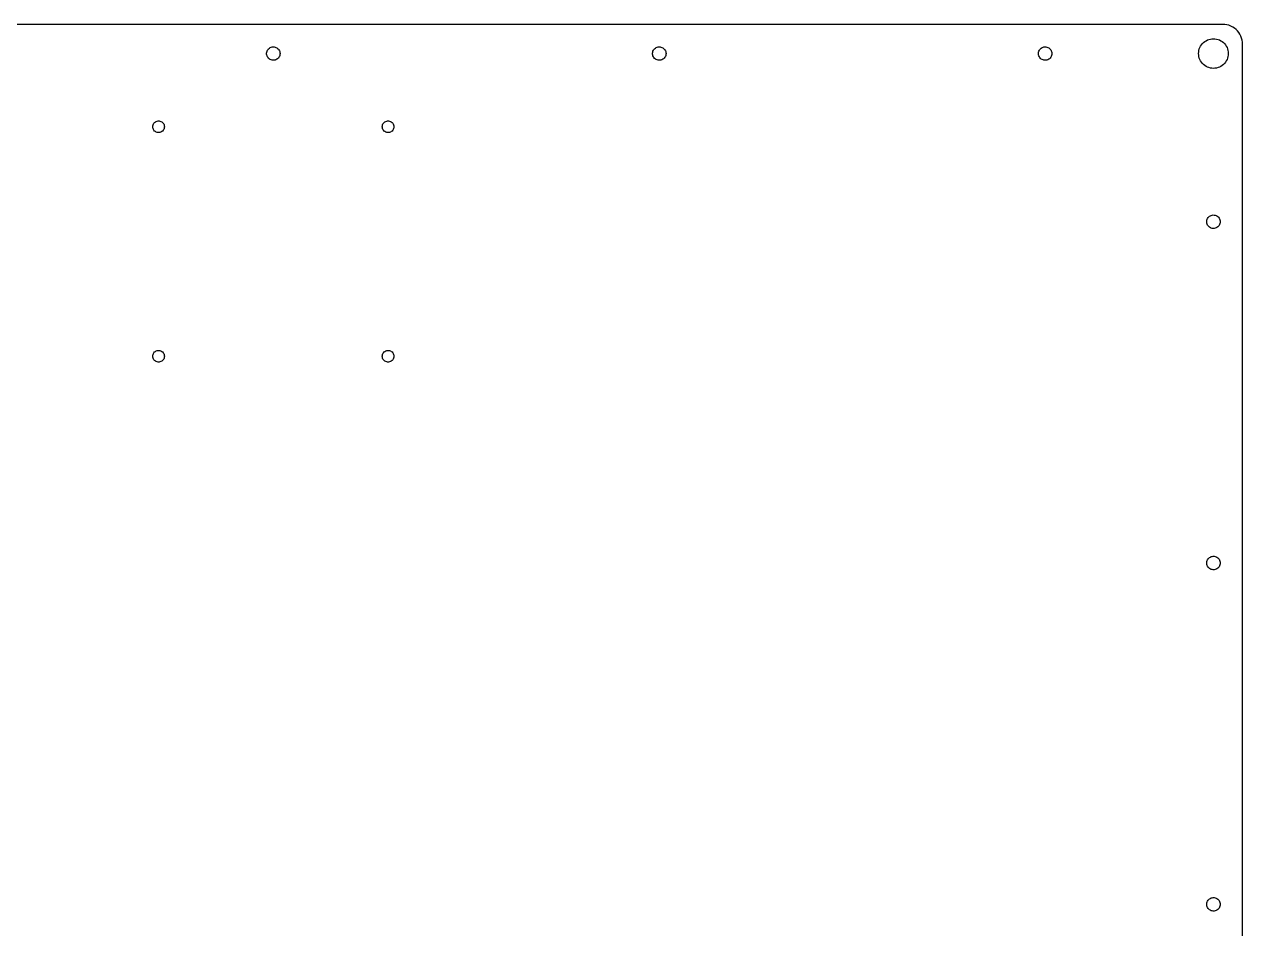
# Model space of a CAD drawing. Header units: metres. Extents: x -245 to 245, y -222 to 222.
# Drawn here: x -62.9 to 244.9, y -6.1 to 222.4 of the extents above; entities that cross this region are included whole.
import ezdxf

# ---------------------------------------------------------------- set-up
doc = ezdxf.new("R2010")
doc.units = ezdxf.units.M

msp = doc.modelspace()

# ---------------------------------------------------------------- linework, layer by layer
for p, q in [((239.875, 222.375), (-239.875, 222.375)), ((240.398, 222.348), (239.875, 222.375)), ((240.915, 222.266), (240.398, 222.348)), ((241.42, 222.13), (240.915, 222.266)), ((241.909, 221.943), (241.42, 222.13)), ((242.375, 221.705), (241.909, 221.943)), ((242.814, 221.42), (242.375, 221.705)), ((235.975, 218.426), (236.341, 218.566)), ((236.341, 218.566), (236.72, 218.668)), ((236.72, 218.668), (237.108, 218.729)), ((237.108, 218.729), (237.5, 218.75)), ((237.5, 218.75), (237.892, 218.729)), ((237.892, 218.729), (238.28, 218.668)), ((238.28, 218.668), (238.659, 218.566)), ((238.659, 218.566), (239.025, 218.426)), ((243.221, 221.091), (242.814, 221.42)), ((243.591, 220.721), (243.221, 221.091)), ((243.92, 220.314), (243.591, 220.721)), ((244.205, 219.875), (243.92, 220.314)), ((244.443, 219.409), (244.205, 219.875)), ((244.63, 218.92), (244.443, 219.409)), ((244.766, 218.415), (244.63, 218.92)), ((-1.65932, 215.37), (-1.58781, 215.607)), ((-1.58781, 215.607), (-1.48248, 215.832)), ((-1.48248, 215.832), (-1.34554, 216.039)), ((-1.34554, 216.039), (-1.17992, 216.224)), ((-1.17992, 216.224), (-0.98915, 216.383)), ((-0.98915, 216.383), (-0.7773, 216.512)), ((-0.7773, 216.512), (-0.54889, 216.609)), ((-0.54889, 216.609), (-0.30878, 216.672)), ((-0.30878, 216.672), (-0.06207, 216.699)), ((-0.06207, 216.699), (0.18593, 216.69)), ((0.18593, 216.69), (0.42998, 216.645)), ((0.42998, 216.645), (0.66487, 216.565)), ((0.66487, 216.565), (0.88559, 216.451)), ((0.88559, 216.451), (1.08743, 216.307)), ((1.08743, 216.307), (1.2661, 216.134)), ((1.2661, 216.134), (1.41779, 215.938)), ((1.41779, 215.938), (1.53926, 215.722)), ((1.53926, 215.722), (1.62791, 215.49)), ((1.62791, 215.49), (1.68187, 215.248)), ((95.8407, 215.37), (95.9122, 215.607)), ((95.9122, 215.607), (96.0175, 215.832)), ((96.0175, 215.832), (96.1544, 216.039)), ((96.1544, 216.039), (96.3201, 216.224)), ((96.3201, 216.224), (96.5108, 216.383)), ((96.5108, 216.383), (96.7227, 216.512)), ((96.7227, 216.512), (96.9511, 216.609)), ((96.9511, 216.609), (97.1912, 216.672)), ((97.1912, 216.672), (97.4379, 216.699)), ((97.4379, 216.699), (97.6859, 216.69)), ((97.6859, 216.69), (97.93, 216.645)), ((97.93, 216.645), (98.1649, 216.565)), ((98.1649, 216.565), (98.3856, 216.451)), ((98.3856, 216.451), (98.5874, 216.307)), ((98.5874, 216.307), (98.7661, 216.134)), ((98.7661, 216.134), (98.9178, 215.938)), ((98.9178, 215.938), (99.0393, 215.722)), ((99.0393, 215.722), (99.1279, 215.49)), ((99.1279, 215.49), (99.1819, 215.248)), ((193.341, 215.37), (193.412, 215.607)), ((193.412, 215.607), (193.518, 215.832)), ((193.518, 215.832), (193.654, 216.039)), ((193.654, 216.039), (193.82, 216.224)), ((193.82, 216.224), (194.011, 216.383)), ((194.011, 216.383), (194.223, 216.512)), ((194.223, 216.512), (194.451, 216.609)), ((194.451, 216.609), (194.691, 216.672)), ((194.691, 216.672), (194.938, 216.699)), ((194.938, 216.699), (195.186, 216.69)), ((195.186, 216.69), (195.43, 216.645)), ((195.43, 216.645), (195.665, 216.565)), ((195.665, 216.565), (195.886, 216.451)), ((195.886, 216.451), (196.087, 216.307)), ((196.087, 216.307), (196.266, 216.134)), ((196.266, 216.134), (196.418, 215.938)), ((196.418, 215.938), (196.539, 215.722)), ((196.539, 215.722), (196.628, 215.49)), ((196.628, 215.49), (196.682, 215.248)), ((233.771, 215.392), (233.832, 215.78)), ((233.832, 215.78), (233.934, 216.159)), ((233.934, 216.159), (234.074, 216.525)), ((234.074, 216.525), (234.252, 216.875)), ((234.252, 216.875), (234.466, 217.204)), ((234.466, 217.204), (234.713, 217.509)), ((234.713, 217.509), (234.991, 217.787)), ((234.991, 217.787), (235.296, 218.034)), ((235.296, 218.034), (235.625, 218.248)), ((235.625, 218.248), (235.975, 218.426)), ((239.025, 218.426), (239.375, 218.248)), ((239.375, 218.248), (239.704, 218.034)), ((239.704, 218.034), (240.009, 217.787)), ((240.009, 217.787), (240.287, 217.509)), ((240.287, 217.509), (240.534, 217.204)), ((240.534, 217.204), (240.748, 216.875)), ((240.748, 216.875), (240.926, 216.525)), ((240.926, 216.525), (241.066, 216.159)), ((241.066, 216.159), (241.168, 215.78)), ((241.168, 215.78), (241.229, 215.392)), ((244.848, 217.898), (244.766, 218.415)), ((244.875, 217.375), (244.848, 217.898)), ((244.875, -217.375), (244.875, 217.375)), ((-1.69545, 215.124), (-1.65932, 215.37)), ((-1.69545, 214.876), (-1.69545, 215.124)), ((-1.65932, 214.63), (-1.69545, 214.876)), ((-1.58781, 214.393), (-1.65932, 214.63)), ((-1.48248, 214.168), (-1.58781, 214.393)), ((-1.34554, 213.961), (-1.48248, 214.168)), ((-1.17992, 213.776), (-1.34554, 213.961)), ((-0.98915, 213.617), (-1.17992, 213.776)), ((-0.7773, 213.488), (-0.98915, 213.617)), ((-0.54889, 213.391), (-0.7773, 213.488)), ((-0.30878, 213.328), (-0.54889, 213.391)), ((-0.06207, 213.301), (-0.30878, 213.328)), ((0.18593, 213.31), (-0.06207, 213.301)), ((0.42998, 213.355), (0.18593, 213.31)), ((0.66487, 213.435), (0.42998, 213.355)), ((0.88559, 213.549), (0.66487, 213.435)), ((1.08743, 213.693), (0.88559, 213.549)), ((1.2661, 213.866), (1.08743, 213.693)), ((1.41779, 214.062), (1.2661, 213.866)), ((1.53926, 214.278), (1.41779, 214.062)), ((1.62791, 214.51), (1.53926, 214.278)), ((1.68187, 214.752), (1.62791, 214.51)), ((1.68187, 215.248), (1.7, 215)), ((1.7, 215), (1.68187, 214.752)), ((95.8045, 215.124), (95.8407, 215.37)), ((95.8045, 214.876), (95.8045, 215.124)), ((95.8407, 214.63), (95.8045, 214.876)), ((95.9122, 214.393), (95.8407, 214.63)), ((96.0175, 214.168), (95.9122, 214.393)), ((96.1544, 213.961), (96.0175, 214.168)), ((96.3201, 213.776), (96.1544, 213.961)), ((96.5108, 213.617), (96.3201, 213.776)), ((96.7227, 213.488), (96.5108, 213.617)), ((96.9511, 213.391), (96.7227, 213.488)), ((97.1912, 213.328), (96.9511, 213.391)), ((97.4379, 213.301), (97.1912, 213.328)), ((97.6859, 213.31), (97.4379, 213.301)), ((97.93, 213.355), (97.6859, 213.31)), ((98.1649, 213.435), (97.93, 213.355)), ((98.3856, 213.549), (98.1649, 213.435)), ((98.5874, 213.693), (98.3856, 213.549)), ((98.7661, 213.866), (98.5874, 213.693)), ((98.9178, 214.062), (98.7661, 213.866)), ((99.0393, 214.278), (98.9178, 214.062)), ((99.1279, 214.51), (99.0393, 214.278)), ((99.1819, 214.752), (99.1279, 214.51)), ((99.1819, 215.248), (99.2, 215)), ((99.2, 215), (99.1819, 214.752)), ((193.305, 215.124), (193.341, 215.37)), ((193.305, 214.876), (193.305, 215.124)), ((193.341, 214.63), (193.305, 214.876)), ((193.412, 214.393), (193.341, 214.63)), ((193.518, 214.168), (193.412, 214.393)), ((193.654, 213.961), (193.518, 214.168)), ((193.82, 213.776), (193.654, 213.961)), ((194.011, 213.617), (193.82, 213.776)), ((194.223, 213.488), (194.011, 213.617)), ((194.451, 213.391), (194.223, 213.488)), ((194.691, 213.328), (194.451, 213.391)), ((194.938, 213.301), (194.691, 213.328)), ((195.186, 213.31), (194.938, 213.301)), ((195.43, 213.355), (195.186, 213.31)), ((195.665, 213.435), (195.43, 213.355)), ((195.886, 213.549), (195.665, 213.435)), ((196.087, 213.693), (195.886, 213.549)), ((196.266, 213.866), (196.087, 213.693)), ((196.418, 214.062), (196.266, 213.866)), ((196.539, 214.278), (196.418, 214.062)), ((196.628, 214.51), (196.539, 214.278)), ((196.682, 214.752), (196.628, 214.51)), ((196.682, 215.248), (196.7, 215)), ((196.7, 215), (196.682, 214.752)), ((233.75, 215), (233.771, 215.392)), ((233.771, 214.608), (233.75, 215)), ((233.832, 214.22), (233.771, 214.608)), ((233.934, 213.841), (233.832, 214.22)), ((234.074, 213.475), (233.934, 213.841)), ((234.252, 213.125), (234.074, 213.475)), ((234.466, 212.796), (234.252, 213.125)), ((234.713, 212.491), (234.466, 212.796)), ((234.991, 212.213), (234.713, 212.491)), ((240.287, 212.491), (240.009, 212.213)), ((240.534, 212.796), (240.287, 212.491)), ((240.748, 213.125), (240.534, 212.796)), ((240.926, 213.475), (240.748, 213.125)), ((241.066, 213.841), (240.926, 213.475)), ((241.168, 214.22), (241.066, 213.841)), ((241.229, 214.608), (241.168, 214.22)), ((241.229, 215.392), (241.25, 215)), ((241.25, 215), (241.229, 214.608)), ((235.296, 211.966), (234.991, 212.213)), ((235.625, 211.752), (235.296, 211.966)), ((235.975, 211.574), (235.625, 211.752)), ((236.341, 211.434), (235.975, 211.574)), ((236.72, 211.332), (236.341, 211.434)), ((237.108, 211.271), (236.72, 211.332)), ((237.5, 211.25), (237.108, 211.271)), ((237.892, 211.271), (237.5, 211.25)), ((238.28, 211.332), (237.892, 211.271)), ((238.659, 211.434), (238.28, 211.332)), ((239.025, 211.574), (238.659, 211.434)), ((239.375, 211.752), (239.025, 211.574)), ((239.704, 211.966), (239.375, 211.752)), ((240.009, 212.213), (239.704, 211.966)), ((-30.4549, 196.743), (-30.3951, 196.979)), ((-30.3951, 196.979), (-30.2972, 197.202)), ((-30.2972, 197.202), (-30.164, 197.406)), ((-30.164, 197.406), (-29.999, 197.585)), ((-29.999, 197.585), (-29.8067, 197.735)), ((-29.8067, 197.735), (-29.5925, 197.851)), ((-29.5925, 197.851), (-29.3621, 197.93)), ((-29.3621, 197.93), (-29.1218, 197.97)), ((-29.1218, 197.97), (-28.8782, 197.97)), ((-28.8782, 197.97), (-28.6379, 197.93)), ((-28.6379, 197.93), (-28.4075, 197.851)), ((-28.4075, 197.851), (-28.1932, 197.735)), ((-28.1932, 197.735), (-28.001, 197.585)), ((-28.001, 197.585), (-27.836, 197.406)), ((-27.836, 197.406), (-27.7028, 197.202)), ((-27.7028, 197.202), (-27.6049, 196.979)), ((-27.6049, 196.979), (-27.5451, 196.743)), ((27.5451, 196.743), (27.6049, 196.979)), ((27.6049, 196.979), (27.7028, 197.202)), ((27.7028, 197.202), (27.836, 197.406)), ((27.836, 197.406), (28.001, 197.585)), ((28.001, 197.585), (28.1932, 197.735)), ((28.1932, 197.735), (28.4075, 197.851)), ((28.4075, 197.851), (28.6379, 197.93)), ((28.6379, 197.93), (28.8782, 197.97)), ((28.8782, 197.97), (29.1218, 197.97)), ((29.1218, 197.97), (29.3621, 197.93)), ((29.3621, 197.93), (29.5925, 197.851)), ((29.5925, 197.851), (29.8067, 197.735)), ((29.8067, 197.735), (29.999, 197.585)), ((29.999, 197.585), (30.164, 197.406)), ((30.164, 197.406), (30.2972, 197.202)), ((30.2972, 197.202), (30.3951, 196.979)), ((30.3951, 196.979), (30.4549, 196.743)), ((-30.475, 196.5), (-30.4549, 196.743)), ((-30.4549, 196.257), (-30.475, 196.5)), ((-30.3951, 196.021), (-30.4549, 196.257)), ((-30.2972, 195.798), (-30.3951, 196.021)), ((-30.164, 195.594), (-30.2972, 195.798)), ((-29.999, 195.415), (-30.164, 195.594)), ((-29.8067, 195.265), (-29.999, 195.415)), ((-29.5925, 195.149), (-29.8067, 195.265)), ((-29.3621, 195.07), (-29.5925, 195.149)), ((-29.1218, 195.03), (-29.3621, 195.07)), ((-28.8782, 195.03), (-29.1218, 195.03)), ((-28.6379, 195.07), (-28.8782, 195.03)), ((-28.4075, 195.149), (-28.6379, 195.07)), ((-28.1932, 195.265), (-28.4075, 195.149)), ((-28.001, 195.415), (-28.1932, 195.265)), ((-27.836, 195.594), (-28.001, 195.415)), ((-27.7028, 195.798), (-27.836, 195.594)), ((-27.6049, 196.021), (-27.7028, 195.798)), ((-27.5451, 196.257), (-27.6049, 196.021)), ((-27.5451, 196.743), (-27.525, 196.5)), ((-27.525, 196.5), (-27.5451, 196.257)), ((27.525, 196.5), (27.5451, 196.743)), ((27.5451, 196.257), (27.525, 196.5)), ((27.6049, 196.021), (27.5451, 196.257)), ((27.7028, 195.798), (27.6049, 196.021)), ((27.836, 195.594), (27.7028, 195.798)), ((28.001, 195.415), (27.836, 195.594)), ((28.1932, 195.265), (28.001, 195.415)), ((28.4075, 195.149), (28.1932, 195.265)), ((28.6379, 195.07), (28.4075, 195.149)), ((28.8782, 195.03), (28.6379, 195.07)), ((29.1218, 195.03), (28.8782, 195.03)), ((29.3621, 195.07), (29.1218, 195.03)), ((29.5925, 195.149), (29.3621, 195.07)), ((29.8067, 195.265), (29.5925, 195.149)), ((29.999, 195.415), (29.8067, 195.265)), ((30.164, 195.594), (29.999, 195.415)), ((30.2972, 195.798), (30.164, 195.594)), ((30.3951, 196.021), (30.2972, 195.798)), ((30.4549, 196.257), (30.3951, 196.021)), ((30.4549, 196.743), (30.475, 196.5)), ((30.475, 196.5), (30.4549, 196.257)), ((235.805, 172.624), (235.841, 172.87)), ((235.805, 172.376), (235.805, 172.624)), ((235.841, 172.13), (235.805, 172.376)), ((235.841, 172.87), (235.912, 173.107)), ((235.912, 173.107), (236.018, 173.332)), ((236.018, 173.332), (236.154, 173.539)), ((236.154, 173.539), (236.32, 173.724)), ((236.32, 173.724), (236.511, 173.883)), ((236.511, 173.883), (236.723, 174.012)), ((236.723, 174.012), (236.951, 174.109)), ((236.951, 174.109), (237.191, 174.172)), ((237.191, 174.172), (237.438, 174.199)), ((237.438, 174.199), (237.686, 174.19)), ((237.686, 174.19), (237.93, 174.145)), ((237.93, 174.145), (238.165, 174.065)), ((238.165, 174.065), (238.386, 173.951)), ((238.386, 173.951), (238.587, 173.807)), ((238.587, 173.807), (238.766, 173.634)), ((238.766, 173.634), (238.918, 173.438)), ((238.918, 173.438), (239.039, 173.222)), ((239.039, 173.222), (239.128, 172.99)), ((239.128, 172.99), (239.182, 172.748)), ((239.182, 172.748), (239.2, 172.5)), ((239.2, 172.5), (239.182, 172.252)), ((235.912, 171.893), (235.841, 172.13)), ((236.018, 171.668), (235.912, 171.893)), ((236.154, 171.461), (236.018, 171.668)), ((236.32, 171.276), (236.154, 171.461)), ((236.511, 171.117), (236.32, 171.276)), ((236.723, 170.988), (236.511, 171.117)), ((236.951, 170.891), (236.723, 170.988)), ((237.191, 170.828), (236.951, 170.891)), ((237.438, 170.801), (237.191, 170.828)), ((237.686, 170.81), (237.438, 170.801)), ((237.93, 170.855), (237.686, 170.81)), ((238.165, 170.935), (237.93, 170.855)), ((238.386, 171.049), (238.165, 170.935)), ((238.587, 171.193), (238.386, 171.049)), ((238.766, 171.366), (238.587, 171.193)), ((238.918, 171.562), (238.766, 171.366)), ((239.039, 171.778), (238.918, 171.562)), ((239.128, 172.01), (239.039, 171.778)), ((239.182, 172.252), (239.128, 172.01)), ((-30.475, 138.5), (-30.4549, 138.743)), ((-30.4549, 138.257), (-30.475, 138.5)), ((-30.4549, 138.743), (-30.3951, 138.979)), ((-30.3951, 138.979), (-30.2972, 139.202)), ((-30.2972, 139.202), (-30.164, 139.406)), ((-30.164, 139.406), (-29.999, 139.585)), ((-29.999, 139.585), (-29.8067, 139.735)), ((-29.8067, 139.735), (-29.5925, 139.851)), ((-29.5925, 139.851), (-29.3621, 139.93)), ((-29.3621, 139.93), (-29.1218, 139.97)), ((-29.1218, 139.97), (-28.8782, 139.97)), ((-28.8782, 139.97), (-28.6379, 139.93)), ((-28.6379, 139.93), (-28.4075, 139.851)), ((-28.4075, 139.851), (-28.1932, 139.735)), ((-28.1932, 139.735), (-28.001, 139.585)), ((-28.001, 139.585), (-27.836, 139.406)), ((-27.836, 139.406), (-27.7028, 139.202)), ((-27.7028, 139.202), (-27.6049, 138.979)), ((-27.6049, 138.979), (-27.5451, 138.743)), ((-27.5451, 138.743), (-27.525, 138.5)), ((-27.525, 138.5), (-27.5451, 138.257)), ((27.525, 138.5), (27.5451, 138.743)), ((27.5451, 138.257), (27.525, 138.5)), ((27.5451, 138.743), (27.6049, 138.979)), ((27.6049, 138.979), (27.7028, 139.202)), ((27.7028, 139.202), (27.836, 139.406)), ((27.836, 139.406), (28.001, 139.585)), ((28.001, 139.585), (28.1932, 139.735)), ((28.1932, 139.735), (28.4075, 139.851)), ((28.4075, 139.851), (28.6379, 139.93)), ((28.6379, 139.93), (28.8782, 139.97)), ((28.8782, 139.97), (29.1218, 139.97)), ((29.1218, 139.97), (29.3621, 139.93)), ((29.3621, 139.93), (29.5925, 139.851)), ((29.5925, 139.851), (29.8067, 139.735)), ((29.8067, 139.735), (29.999, 139.585)), ((29.999, 139.585), (30.164, 139.406)), ((30.164, 139.406), (30.2972, 139.202)), ((30.2972, 139.202), (30.3951, 138.979)), ((30.3951, 138.979), (30.4549, 138.743)), ((30.4549, 138.743), (30.475, 138.5)), ((30.475, 138.5), (30.4549, 138.257)), ((-30.3951, 138.021), (-30.4549, 138.257)), ((-30.2972, 137.798), (-30.3951, 138.021)), ((-30.164, 137.594), (-30.2972, 137.798)), ((-29.999, 137.415), (-30.164, 137.594)), ((-29.8067, 137.265), (-29.999, 137.415)), ((-29.5925, 137.149), (-29.8067, 137.265)), ((-29.3621, 137.07), (-29.5925, 137.149)), ((-29.1218, 137.03), (-29.3621, 137.07)), ((-28.8782, 137.03), (-29.1218, 137.03)), ((-28.6379, 137.07), (-28.8782, 137.03)), ((-28.4075, 137.149), (-28.6379, 137.07)), ((-28.1932, 137.265), (-28.4075, 137.149)), ((-28.001, 137.415), (-28.1932, 137.265)), ((-27.836, 137.594), (-28.001, 137.415)), ((-27.7028, 137.798), (-27.836, 137.594)), ((-27.6049, 138.021), (-27.7028, 137.798)), ((-27.5451, 138.257), (-27.6049, 138.021)), ((27.6049, 138.021), (27.5451, 138.257)), ((27.7028, 137.798), (27.6049, 138.021)), ((27.836, 137.594), (27.7028, 137.798)), ((28.001, 137.415), (27.836, 137.594)), ((28.1932, 137.265), (28.001, 137.415)), ((28.4075, 137.149), (28.1932, 137.265)), ((28.6379, 137.07), (28.4075, 137.149)), ((28.8782, 137.03), (28.6379, 137.07)), ((29.1218, 137.03), (28.8782, 137.03)), ((29.3621, 137.07), (29.1218, 137.03)), ((29.5925, 137.149), (29.3621, 137.07)), ((29.8067, 137.265), (29.5925, 137.149)), ((29.999, 137.415), (29.8067, 137.265)), ((30.164, 137.594), (29.999, 137.415)), ((30.2972, 137.798), (30.164, 137.594)), ((30.3951, 138.021), (30.2972, 137.798)), ((30.4549, 138.257), (30.3951, 138.021)), ((235.805, 86.3741), (235.841, 86.6196)), ((235.805, 86.1259), (235.805, 86.3741)), ((235.841, 86.6196), (235.912, 86.8573)), ((235.912, 86.8573), (236.018, 87.082)), ((236.018, 87.082), (236.154, 87.289)), ((236.154, 87.289), (236.32, 87.4738)), ((236.32, 87.4738), (236.511, 87.6326)), ((236.511, 87.6326), (236.723, 87.7619)), ((236.723, 87.7619), (236.951, 87.8589)), ((236.951, 87.8589), (237.191, 87.9217)), ((237.191, 87.9217), (237.438, 87.9489)), ((237.438, 87.9489), (237.686, 87.9398)), ((237.686, 87.9398), (237.93, 87.8947)), ((237.93, 87.8947), (238.165, 87.8146)), ((238.165, 87.8146), (238.386, 87.7011)), ((238.386, 87.7011), (238.587, 87.5567)), ((238.587, 87.5567), (238.766, 87.3844)), ((238.766, 87.3844), (238.918, 87.188)), ((238.918, 87.188), (239.039, 86.9716)), ((239.039, 86.9716), (239.128, 86.7398)), ((239.128, 86.7398), (239.182, 86.4975)), ((239.182, 86.4975), (239.2, 86.25)), ((239.2, 86.25), (239.182, 86.0025)), ((235.841, 85.8804), (235.805, 86.1259)), ((235.912, 85.6427), (235.841, 85.8804)), ((236.018, 85.418), (235.912, 85.6427)), ((236.154, 85.211), (236.018, 85.418)), ((236.32, 85.0262), (236.154, 85.211)), ((236.511, 84.8674), (236.32, 85.0262)), ((236.723, 84.7381), (236.511, 84.8674)), ((236.951, 84.6411), (236.723, 84.7381)), ((237.191, 84.5783), (236.951, 84.6411)), ((237.438, 84.5511), (237.191, 84.5783)), ((237.686, 84.5602), (237.438, 84.5511)), ((237.93, 84.6053), (237.686, 84.5602)), ((238.165, 84.6854), (237.93, 84.6053)), ((238.386, 84.7989), (238.165, 84.6854)), ((238.587, 84.9433), (238.386, 84.7989)), ((238.766, 85.1156), (238.587, 84.9433)), ((238.918, 85.312), (238.766, 85.1156)), ((239.039, 85.5284), (238.918, 85.312)), ((239.128, 85.7602), (239.039, 85.5284)), ((239.182, 86.0025), (239.128, 85.7602)), ((235.805, 0.12408), (235.841, 0.36963)), ((235.805, -0.12408), (235.805, 0.12408)), ((235.841, 0.36963), (235.912, 0.60728)), ((235.912, 0.60728), (236.018, 0.832)), ((236.018, 0.832), (236.154, 1.03899)), ((236.154, 1.03899), (236.32, 1.22383)), ((236.32, 1.22383), (236.511, 1.38258)), ((236.511, 1.38258), (236.723, 1.51187)), ((236.723, 1.51187), (236.951, 1.60893)), ((236.951, 1.60893), (237.191, 1.67171)), ((237.191, 1.67171), (237.438, 1.69885)), ((237.438, 1.69885), (237.686, 1.68979)), ((237.686, 1.68979), (237.93, 1.64471)), ((237.93, 1.64471), (238.165, 1.56458)), ((238.165, 1.56458), (238.386, 1.4511)), ((238.386, 1.4511), (238.587, 1.30669)), ((238.587, 1.30669), (238.766, 1.13443)), ((238.766, 1.13443), (238.918, 0.938)), ((238.918, 0.938), (239.039, 0.72157)), ((239.039, 0.72157), (239.128, 0.48976)), ((239.128, 0.48976), (239.182, 0.24751)), ((239.182, 0.24751), (239.2, 0)), ((239.2, 0), (239.182, -0.24751)), ((235.841, -0.36963), (235.805, -0.12408)), ((235.912, -0.60728), (235.841, -0.36963)), ((236.018, -0.832), (235.912, -0.60728)), ((236.154, -1.03899), (236.018, -0.832)), ((236.32, -1.22383), (236.154, -1.03899)), ((236.511, -1.38258), (236.32, -1.22383)), ((236.723, -1.51187), (236.511, -1.38258)), ((236.951, -1.60893), (236.723, -1.51187)), ((237.191, -1.67171), (236.951, -1.60893)), ((237.438, -1.69885), (237.191, -1.67171)), ((237.686, -1.68979), (237.438, -1.69885)), ((237.93, -1.64471), (237.686, -1.68979)), ((238.165, -1.56458), (237.93, -1.64471)), ((238.386, -1.4511), (238.165, -1.56458)), ((238.587, -1.30669), (238.386, -1.4511)), ((238.766, -1.13443), (238.587, -1.30669)), ((238.918, -0.938), (238.766, -1.13443)), ((239.039, -0.72157), (238.918, -0.938)), ((239.128, -0.48976), (239.039, -0.72157)), ((239.182, -0.24751), (239.128, -0.48976))]:
    msp.add_line(p, q)

doc.saveas('drawing.dxf')
